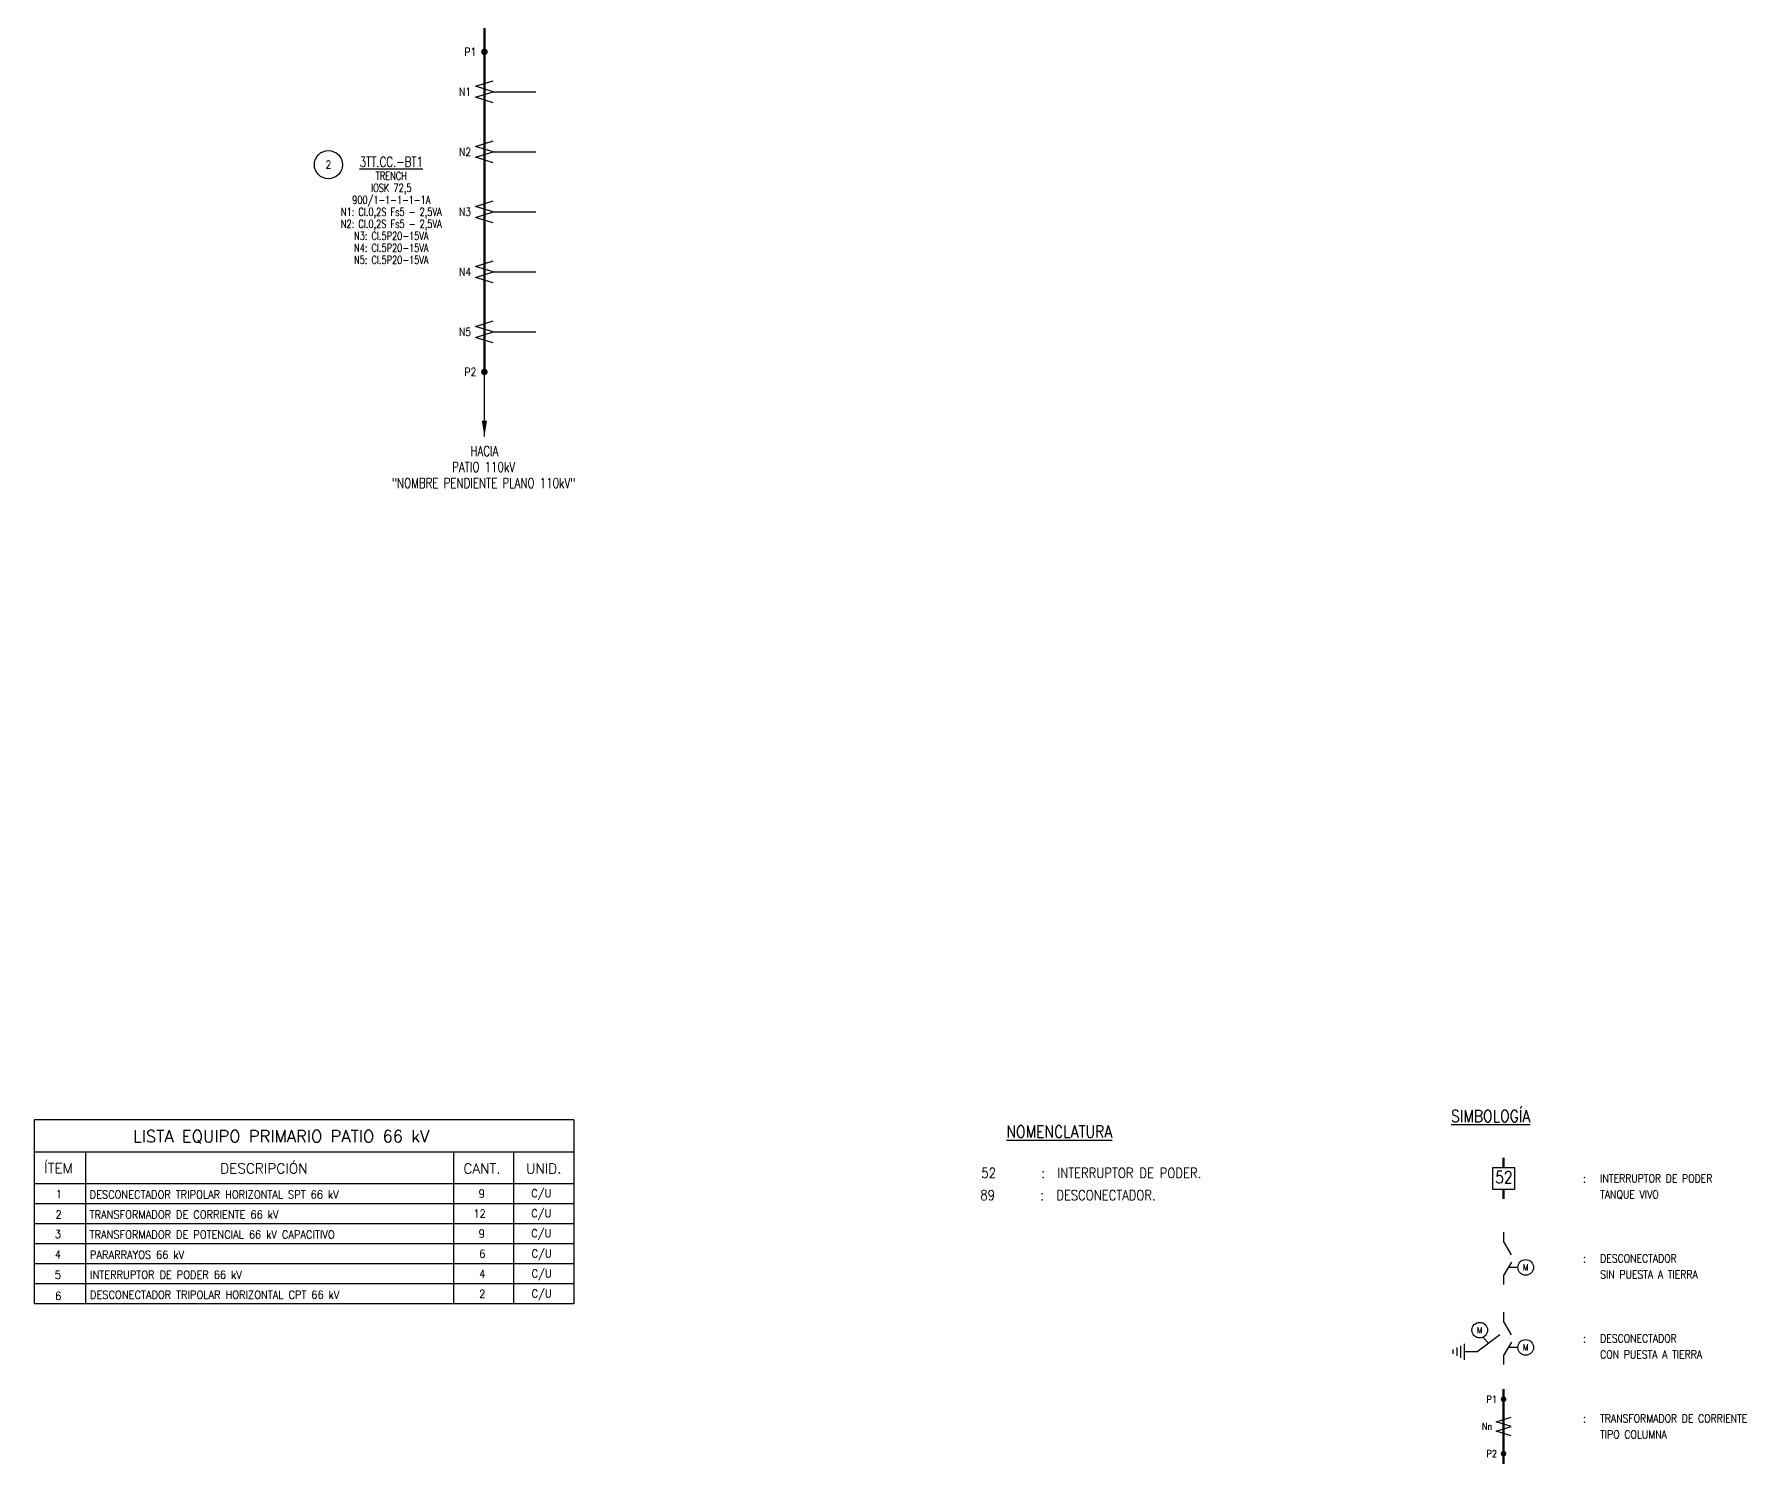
# Model space of a CAD drawing. Header units: millimetres. Extents: x 10584 to 11400, y 610 to 1396.
# Drawn here: x 10612.8 to 11040.9, y 610 to 967.3 of the extents above; entities that cross this region are included whole.
import ezdxf
from ezdxf.enums import TextEntityAlignment as Align

# ---------------------------------------------------------------- set-up
doc = ezdxf.new("R2010")
doc.units = ezdxf.units.MM
doc.linetypes.add('DASHED', pattern=[0.75, 0.5, -0.25])
for name, color, linetype in [('01-Formato_atrib', 9, 'Continuous'), ('02TEXTOS', 9, 'Continuous'), ('05TITULOS', 7, 'Continuous'), ('4', 9, 'Continuous'), ('BARRAS', 3, 'Continuous'), ('CI-FUNDACIONES', 3, 'Continuous'), ('CONDUCTOR', 30, 'Continuous'), ('EL-Simbolos', 6, 'Continuous'), ('Futuro', 1, 'DASHED'), ('Símbolos', 6, 'Continuous')]:
    doc.layers.add(name, color=color, linetype=linetype)
doc.layers.add('EL-Nivel-220Kv', color=30, linetype='Continuous', lineweight=60)
doc.layers.add('Texto', color=9, linetype='Continuous', lineweight=20)
doc.styles.add('ROMANS', font='romans', dxfattribs={"width": 0.85})
doc.styles.get("Standard").update_dxf_attribs({"font": 'arial.ttf'})
doc.styles.add('TRANSELEC', font='romans.shx', dxfattribs={"width": 0.85})
doc.dimstyles.new('ISO-25', dxfattribs={"dimtxt": 2.5, "dimasz": 2.5, "dimexe": 1.25, "dimexo": 0.625, "dimtad": 1, "dimtxsty": 'Standard', "dimcen": 2.5, "dimadec": 0, "dimazin": 0, "dimtfac": 1, "dimtmove": 0, "dimatfit": 3, "dimfxl": 1, "dimarcsym": 0})

# ---------------------------------------------------------------- blocks, each defined once
blk = doc.blocks.new('DIAG-27')
at = {"layer": 'Símbolos', "color": 0}
blk.add_lwpolyline([(3.2, 1), (-3.2, -1), (3.2, -3), (-3.2, -5), (3.2, -7)], dxfattribs=at)
blk = doc.blocks.new('A$C3f04bd95')
at = {"color": 252, "lineweight": 30, "true_color": 0x939598}
for p, q in [((0, 74), (0, 28)), ((134.86, 74), (0, 74)), ((134.86, 74), (134.86, 66)), ((0, 66), (134.86, 66)), ((12.86, 28), (12.86, 66)), ((104.86, 28), (104.86, 66)), ((119.86, 28), (119.86, 66)), ((134.86, 66), (134.86, 28)), ((134.86, 58), (0, 58))]:
    blk.add_line(p, q, dxfattribs=at)
at = {"layer": 'CI-FUNDACIONES', "color": 252, "lineweight": 30, "true_color": 0x939598}
for p, q in [((134.86, 53), (0, 53)), ((134.86, 48), (0, 48)), ((134.86, 43), (0, 43)), ((134.86, 38), (0, 38)), ((134.86, 33), (0, 33)), ((134.86, 28), (0, 28))]:
    blk.add_line(p, q, dxfattribs=at)
at = {"layer": '02TEXTOS', "color": 252, "lineweight": 30, "true_color": 0x939598, "style": 'ROMANS', "width": 0.9}
for s, p in [('1', (5.4, 54.46)), ('9', (111.12, 54.57)), ('12', (109.78, 49.57)), ('2', (5.32, 49.35)), ('3', (5.14, 44.44)), ('9', (111.12, 44.57)), ('4', (5.13, 39.35)), ('6', (111.22, 39.52)), ('5', (5.13, 34.24)), ('4', (111.22, 34.52)), ('6', (5.22, 28.99)), ('2', (111.22, 29.52))]:
    blk.add_text(s, height=2, dxfattribs=at).set_placement(p)
at = {"layer": '02TEXTOS', "color": 252, "true_color": 0x939598, "style": 'ROMANS', "width": 0.9}
for s, p in [('DESCONECTADOR TRIPOLAR HORIZONTAL SPT 66 kV', (13.85, 54.33)), ('TRANSFORMADOR DE CORRIENTE 66 kV', (13.85, 49.33)), ('TRANSFORMADOR DE POTENCIAL 66 kV CAPACITIVO', (13.85, 44.33)), ('PARARRAYOS 66 kV', (13.95, 39.27)), ('INTERRUPTOR DE PODER 66 kV', (13.95, 34.27)), ('DESCONECTADOR TRIPOLAR HORIZONTAL CPT 66 kV', (13.95, 29.27))]:
    blk.add_text(s, height=2, dxfattribs=at).set_placement(p)
at = {"layer": '02TEXTOS', "color": 252, "lineweight": 30, "true_color": 0x939598, "style": 'ROMANS', "width": 0.9}
for p in [(124.25, 56.64), (124.25, 51.64), (124.25, 46.64), (124.34, 41.58), (124.34, 36.58), (124.34, 31.58)]:
    blk.add_text('C/U', height=2, dxfattribs=at).set_placement(p, align=Align.TOP_LEFT)
at = {"layer": '05TITULOS', "color": 252, "linetype": 'Continuous', "true_color": 0x939598, "style": 'ROMANS'}
for s, height, p in [('LISTA EQUIPO PRIMARIO PATIO 66 kV', 3, (24.7, 68.38)), ('ÍTEM', 2.5, (2.48, 60.63)), ('DESCRIPCIÓN', 2.5, (46.49, 60.6)), ('CANT.', 2.5, (107.29, 60.58)), ('UNID.', 2.5, (122.93, 60.58))]:
    blk.add_text(s, height=height, dxfattribs=at).set_placement(p)
blk = doc.blocks.new('Item')
at = {"layer": '4', "color": 252, "true_color": 0x939598}
blk.add_circle((11182.12, 1180.36), 3.52, dxfattribs=at)
at = {"color": 252, "true_color": 0x939598, "style": 'TRANSELEC', "width": 0.85}
blk.add_attdef('NUM', text='', height=1.97, dxfattribs=at).set_placement((11182.11, 1180.39), align=Align.MIDDLE)
blk = doc.blocks.new('89')
at = {"color": 0, "linetype": 'ByBlock', "ltscale": 20}
for p, q in [((0, 8.16), (0, 5.35)), ((0, 8.16), (0, 5.35)), ((2.44, 1.13), (0, 5.35)), ((2.44, -1.13), (0, -5.35)), ((0, -5.35), (0, -8.16))]:
    blk.add_line(p, q, dxfattribs=at)
blk.add_lwpolyline([(4.48, -2.81), (1.46, -2.81)], dxfattribs=at)
blk.add_circle((6.92, -2.81), 2.44, dxfattribs=at)
at = {"layer": '02TEXTOS', "lineweight": 60, "style": 'TRANSELEC', "width": 0.85}
blk.add_text('M', height=1.95, dxfattribs=at).set_placement((6.92, -2.81), align=Align.MIDDLE_CENTER)
blk = doc.blocks.new('*U14')
at = {"layer": 'Futuro', "color": 0, "linetype": 'ByBlock', "lineweight": -3, "ltscale": 20}
for p, q in [((0, 0), (0, -2.81)), ((0, 0), (0, -2.81)), ((2.44, -7.03), (0, -2.81)), ((-13.35, -14.19), (-13.35, -10.42)), ((-12.17, -14.8), (-12.17, -9.8)), ((-8.33, -12.3), (-1.17, -6.97)), ((-6.36, -7.85), (-4.75, -9.64)), ((2.44, -9.28), (0, -13.5)), ((-15.73, -12.97), (-15.73, -11.64)), ((-14.54, -13.58), (-14.54, -11.03)), ((-8.33, -12.3), (-12.17, -12.3))]:
    blk.add_line(p, q, dxfattribs=at)
at = {"layer": 'Futuro', "color": 0, "lineweight": -3, "ltscale": 20}
blk.add_line((0, -13.5), (0, -16.32), dxfattribs=at)
at = {"layer": 'Futuro', "color": 0, "linetype": 'ByBlock', "lineweight": -3, "ltscale": 20}
blk.add_lwpolyline([(4.48, -10.97), (1.46, -10.97)], dxfattribs=at)
for centre in [(-7.43, -5.58), (6.92, -10.97)]:
    blk.add_circle(centre, 2.44, dxfattribs=at)
at = {"layer": '02TEXTOS', "lineweight": -3, "style": 'TRANSELEC', "width": 0.85}
blk.add_text('M', height=1.95, dxfattribs=at).set_placement((-7.43, -5.58), align=Align.MIDDLE)
blk.add_text('M', height=1.95, dxfattribs=at).set_placement((6.92, -10.97), align=Align.MIDDLE_CENTER)

msp = doc.modelspace()

# ---------------------------------------------------------------- hatches: boundary and pattern name
at = {"layer": 'CONDUCTOR', "true_color": 0x939598}
h = msp.add_hatch(color=252, dxfattribs=at)
h.dxf.hatch_style = 1
edge = h.paths.add_edge_path()
edge.add_arc((10725.3, 962.89), 0.827, 0, 360)
h = msp.add_hatch(color=252, dxfattribs=at)
h.dxf.hatch_style = 1
edge = h.paths.add_edge_path()
edge.add_arc((10725.3, 882.89), 0.827, 0, 360, ccw=False)
at = {"layer": 'CONDUCTOR'}
h = msp.add_hatch(color=9, dxfattribs=at)
h.dxf.hatch_style = 1
edge = h.paths.add_edge_path()
edge.add_arc((10980.08, 626.11), 0.703, 0, 360)
h = msp.add_hatch(color=9, dxfattribs=at)
h.dxf.hatch_style = 1
edge = h.paths.add_edge_path()
edge.add_arc((10980.08, 612.51), 0.703, 0, 360, ccw=False)

# ---------------------------------------------------------------- linework, layer by layer
at = {"layer": 'BARRAS', "color": 252, "true_color": 0x939598}
for points in [[(10727.5, 952.89), (10738.18, 952.89)], [(10727.5, 937.89), (10738.18, 937.89)], [(10727.5, 922.89), (10738.18, 922.89)], [(10727.5, 907.89), (10738.18, 907.89)], [(10727.5, 892.89), (10738.18, 892.89)]]:
    msp.add_lwpolyline(points, dxfattribs=at)
at = {"layer": 'EL-Nivel-220Kv', "color": 9}
for p, q in [((10980.08, 686.44), (10980.08, 684.04)), ((10980.08, 676.17), (10980.08, 678.58)), ((10980.08, 609.99), (10980.08, 628.63))]:
    msp.add_line(p, q, dxfattribs=at)
at = {"layer": 'EL-Nivel-220Kv', "color": 252, "true_color": 0x939598}
msp.add_lwpolyline([(10666, 1150.33), (10725.34, 1150.33), (10725.34, 882.58)], dxfattribs=at)
at = {"layer": 'EL-Simbolos', "color": 9}
msp.add_lwpolyline([(10977.36, 678.58), (10977.36, 684.04), (10980.09, 684.04), (10982.82, 684.04), (10982.82, 678.58)], close=True, dxfattribs=at)

# ---------------------------------------------------------------- block references
at = {"color": 9, "linetype": 'Continuous', "ltscale": 10}
msp.add_blockref('A$C3f04bd95', (10612.76, 621.95), dxfattribs=at)
at = {"layer": '4'}
ref = msp.add_blockref('Item', (-495.81, -245.67), dxfattribs=at)
ref.add_attrib('NUM', '2', dxfattribs={"layer": '0', "height": 1.97, "style": 'TRANSELEC', "width": 0.85}).set_placement((10686.3, 934.72), align=Align.MIDDLE)
at = {"layer": '4', "color": 9, "xscale": 0.8, "yscale": 0.8, "zscale": 0.8}
for name, p in [('89', (10980.08, 661.31)), ('*U14', (10980.08, 647.84))]:
    msp.add_blockref(name, p, dxfattribs=at)
at = {"layer": 'Símbolos', "color": 252, "true_color": 0x939598, "xscale": -0.6859999999999998, "yscale": 0.6859999999999998, "zscale": 0.6859999999999998, "rotation": 180}
for p in [(10725.3, 950.84), (10725.3, 935.84), (10725.3, 920.84), (10725.3, 905.84), (10725.3, 890.84)]:
    msp.add_blockref('DIAG-27', p, dxfattribs=at)
at = {"layer": 'Símbolos', "color": 9, "xscale": -0.5830999999999996, "yscale": 0.5830999999999996, "zscale": 0.5830999999999996, "rotation": 180}
msp.add_blockref('DIAG-27', (10980.08, 617.56), dxfattribs=at)

# ---------------------------------------------------------------- texts
at = {"layer": '01-Formato_atrib', "color": 9, "style": 'TRANSELEC', "width": 0.85}
msp.add_text('%%USIMBOLOGÍA', height=3, dxfattribs=at).set_placement((10966.96, 695.4))
at = {"layer": '01-Formato_atrib', "style": 'TRANSELEC', "width": 0.85}
for s, height, p in [('%%UNOMENCLATURA', 3, (10855.79, 691.5)), ('52', 2.5, (10849.54, 681.42)), (':', 2.5, (10864.54, 681.42)), ('INTERRUPTOR DE PODER.', 2.5, (10868.54, 681.42)), ('89', 2.5, (10849.26, 675.87)), (':', 2.5, (10864.26, 675.87)), ('DESCONECTADOR.', 2.5, (10868.26, 675.87))]:
    msp.add_text(s, height=height, dxfattribs=at).set_placement(p)
at = {"layer": '02TEXTOS', "color": 252, "true_color": 0x939598, "style": 'TRANSELEC', "width": 0.75}
for s, height, p in [('%%U3TT.CC.-BT1', 2.5, (10702.02, 935.39)), ('IOSK 72,5', 2, (10702.02, 928.89)), ('TRENCH', 2, (10702.02, 931.89)), ('900/1-1-1-1-1A', 2, (10702.02, 925.89)), ('N1: Cl.0,2S Fs5 - 2,5VA', 2, (10702.02, 922.89)), ('N2: Cl.0,2S Fs5 - 2,5VA', 2, (10702.02, 919.89)), ('N3: Cl.5P20-15VA', 2, (10702.02, 916.89)), ('N4: Cl.5P20-15VA', 2, (10702.02, 913.89)), ('N5: Cl.5P20-15VA', 2, (10702.02, 910.89))]:
    msp.add_text(s, height=height, dxfattribs=at).set_placement(p, align=Align.MIDDLE_CENTER)
for s, p in [('HACIA', (10725.3, 861.87)), ('"NOMBRE PENDIENTE PLANO 110kV"', (10725.11, 853.87)), ('PATIO 110kV', (10725.11, 857.87))]:
    msp.add_text(s, height=2.5, dxfattribs=at).set_placement(p, align=Align.CENTER)
at = {"layer": '4', "color": 9, "insert": (10977.98, 683.09), "char_height": 3, "attachment_point": 1, "style": 'TRANSELEC'}
msp.add_mtext_dynamic_manual_height_columns('52', width=4.3167, gutter_width=49.54, heights=[0], dxfattribs=at)
at = {"layer": 'Texto', "color": 252, "true_color": 0x939598, "style": 'ROMANS', "width": 0.85}
for s, p in [('P1', (10720.3, 962.89)), ('P2', (10720.3, 882.89))]:
    msp.add_text(s, height=2, dxfattribs=at).set_placement(p, align=Align.MIDDLE_LEFT)
for s, p in [('N1', (10720.45, 951.88)), ('N2', (10720.45, 936.88)), ('N3', (10720.45, 921.88)), ('N4', (10720.45, 906.88)), ('N5', (10720.45, 891.88))]:
    msp.add_text(s, height=2, dxfattribs=at).set_placement(p, align=Align.CENTER)
at = {"layer": 'Texto', "color": 9, "width": 0.85}
for s, height, style, p in [(':', 2, 'TRANSELEC', (10999.93, 681.31)), ('INTERRUPTOR DE PODER', 2, 'TRANSELEC', (11004.23, 681.31)), ('TANQUE VIVO', 2, 'TRANSELEC', (11004.23, 677.31)), (':', 2, 'TRANSELEC', (10999.93, 661.31)), ('DESCONECTADOR', 2, 'TRANSELEC', (11004.23, 661.31)), ('SIN PUESTA A TIERRA', 2, 'TRANSELEC', (11004.23, 657.31)), ('DESCONECTADOR', 2, 'TRANSELEC', (11004.23, 641.31)), (':', 2, 'TRANSELEC', (10999.93, 641.31)), ('CON PUESTA A TIERRA', 2, 'TRANSELEC', (11004.23, 637.31)), ('P1', 1.75, 'ROMANS', (10975.83, 626.11)), (':', 2, 'TRANSELEC', (10999.93, 621.31)), ('TRANSFORMADOR DE CORRIENTE', 2, 'TRANSELEC', (11004.23, 621.31)), ('TIPO COLUMNA', 2, 'TRANSELEC', (11004.23, 617.31)), ('P2', 1.75, 'ROMANS', (10975.83, 612.51))]:
    msp.add_text(s, height=height, dxfattribs=dict(at, style=style)).set_placement(p, align=Align.MIDDLE_LEFT)
at = {"layer": 'Texto', "color": 9, "style": 'ROMANS', "width": 0.85}
msp.add_text('Nn', height=1.75, dxfattribs=at).set_placement((10975.96, 618.44), align=Align.CENTER)

# ---------------------------------------------------------------- leaders
at = {"layer": 'EL-Nivel-220Kv', "color": 252, "true_color": 0x939598}
msp.add_leader([(10725.3, 866.71), (10725.3, 882.87)], dimstyle='ISO-25', override={"dimasz": 4}, dxfattribs=at)

doc.saveas('drawing.dxf')
